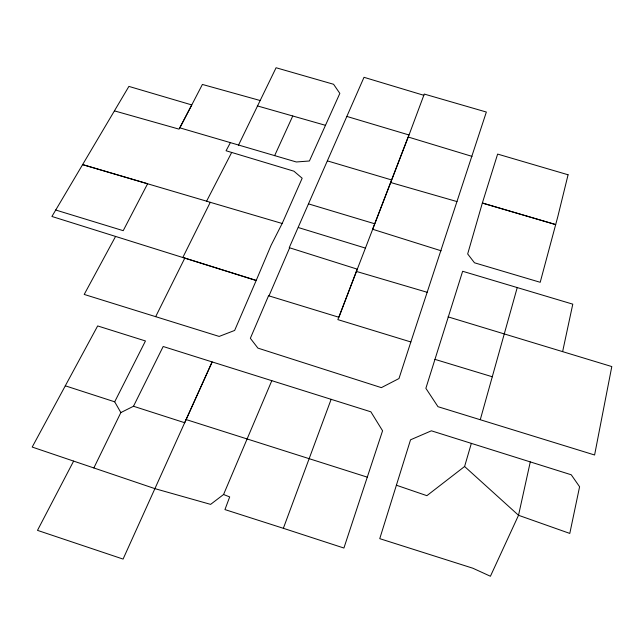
<?xml version="1.0" encoding="UTF-8"?>
<svg xmlns="http://www.w3.org/2000/svg" width="644" height="644" viewBox="0 0 644 644"><rect width="100%" height="100%" fill="white"/><g stroke="black" fill="none" stroke-linecap="round" stroke-linejoin="round"><path stroke-width="0.97" d="M562.663 351.439L572.782 304.161L462.642 271.269L425.869 388.308L437.984 406.694L594.597 454.994L611.8 366.565L448.055 316.864M530.286 461.901L518.525 515.289L490.422 576.251L472.849 568.217L379.751 538.658L410.542 439.804L431.383 430.812L571.244 474.781L579.592 486.743L569.795 533.425L518.525 515.289L464.598 466.498L471.352 443.37M517.245 287.522L480.311 419.574M410.848 341.964L486.357 112.04L424.275 94.064L409.029 134.99L337.858 319.617L410.848 341.964L398.982 378.543L381.361 387.64L257.914 348.114L250.347 338.301L268.556 295.749L338.921 317.267L357.251 269.152L289.245 247.674L364.005 77.312L423.849 95.304M93.855 467.938L120.855 412.571L114.696 401.816L145.464 340.966L97.663 325.936L32.2 447.065L154.914 488.643L210.62 504.381L223.565 494.503L229.691 496.918L224.949 509.589L283.352 528.305L331.137 399.312M472.028 156.379L408.127 136.995L372.61 229.248L441.156 250.798M223.565 494.503L271.816 380.668M268.983 295.878L289.655 247.803M114.495 110.889L179.032 129.138L191.767 104.932L128.905 86.401L51.914 216.473L256.175 280.518L271.084 245.284L282.169 223.484L302.173 178.243L293.922 171.191L226.068 150.76L230.399 142.638L296.312 161.974L309.418 160.992L339.839 93.396L333.576 84.275L276.083 67.749L238.465 145.23M283.352 528.305L343.912 548.036L382.576 430.78L370.863 411.814L212.15 361.928L123.076 559.081L37.489 530.366L73.617 461.104M274.626 155.679L292.754 115.992M133.493 406.259L163.182 346.504L212.15 361.928L184.691 422.722L133.493 406.259L120.855 412.571M282.169 223.484L210.258 202.313L182.832 257.439L256.223 280.406L234.641 330.444L219.161 336.426L84.203 294.437L115.59 236.404M155.663 316.671L184.836 258.059M55.601 209.984L123.213 230.673L147.613 183.749L82.553 164.59L206.603 201.178L231.687 152.467M464.598 466.498L426.883 495.671L396.366 485.214M260.216 100.528L202.393 84.445L179.885 127.866L230.399 142.638M257.31 105.89L325.325 125.274M390.642 182.502L456.99 201.58M356.301 271.398L427.101 292.271M327.538 160.928L391.649 179.958M346.915 116.451L409.029 134.99M308.524 203.882L374.695 223.774M434.925 359.36L492.386 376.788M298.381 227.557L365.228 248.029M206.603 201.178L210.258 202.313M186.1 419.558L367.281 477.148M65.285 385.812L114.696 401.816M568.08 174.774L557.784 216.746L540.203 282.297L474.475 262.784L467.673 253.953L482.348 203.045L497.627 154.085L568.08 174.774M483.121 203.254L482.348 203.045L555.7 224.587L483.121 203.254"/></g></svg>
